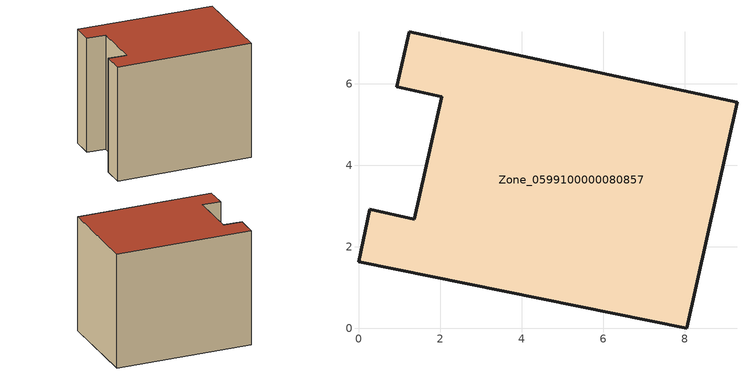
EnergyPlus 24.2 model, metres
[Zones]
Zone_0599100000080857
 floor ground (C_G): 9.28,5.55 8.05,0 0,1.63 0.28,2.92 1.37,2.68 2.04,5.68 0.94,5.93 1.25,7.28 z0
 wall outside (C_F): 8.05,0 9.28,5.55 1.25,7.28 0.94,5.93 2.04,5.68 1.37,2.68 0.28,2.92 0,1.63 8.05,0 z0:6.98
 roof outside (C_R): 0,1.63 8.05,0 9.28,5.55 1.25,7.28 0.94,5.93 2.04,5.68 1.37,2.68 0.28,2.92 z6.98
[BUILDING]
Pand.0599100000080857: North Axis=0; Terrain=City; Loads Convergence Tolerance Value=0.04; Temperature Convergence Tolerance Value=0.4; Solar Distribution=FullExterior; Maximum Number of Warmup Days=25; Minimum Number of Warmup Days=1
[Site:Location]
Rotterdam.The.Hague.AP_ZH_NLD Design_Conditions: Latitude=51.96; Longitude=4.45; Time Zone=1; Elevation=-4.5
[SITE:GROUNDTEMPERATURE:BUILDINGSURFACE]
18, 18, 18, 18, 18, 18, 18, 18, 18, 18, 18, 18
[MATERIAL] Thermal Absorptance=0.9; Solar Absorptance=0.7; Visible Absorptance=0.7
Name | Roughness | Thickness | Conductivity | Density | Specific Heat
G.TI.1946 | MediumSmooth | 0.15 | 1 | 540 | 1210
F.TI.1946 | Rough | 0.3 | 0.857143 | 1920 | 840
R.TI.1946 | MediumRough | 0.2 | 0.1 | 1500 | 1000
[CONSTRUCTION]
C_G: G.TI.1946
C_F: F.TI.1946
C_R: R.TI.1946
[ZONE]
Zone_0599100000080857: Type=1; Multiplier=1; Ceiling Height=Autocalculate; Volume=Autocalculate; Floor Area=autocalculate; Part of Total Floor Area=Yes
[ZONEINFILTRATION:DESIGNFLOWRATE]
Infil_Zone_0599100000080857: Zone or ZoneList or Space or SpaceList=Zone_0599100000080857; Schedule=AlwaysOn; Design Flow Rate Calculation Method=Flow/Area; Flow Rate per Floor Area=0.003; Constant Term Coefficient=1; Temperature Term Coefficient=0; Velocity Term Coefficient=0; Velocity Squared Term Coefficient=0
[HVACTEMPLATE:ZONE:IDEALLOADSAIRSYSTEM]
Zone_0599100000080857: Maximum Heating Supply Air Temperature=50; Minimum Cooling Supply Air Temperature=13; Maximum Heating Supply Air Humidity Ratio=0.0156; Minimum Cooling Supply Air Humidity Ratio=0.0077; Heating Limit=NoLimit; Cooling Limit=NoLimit; Dehumidification Control Type=ConstantSensibleHeatRatio; Cooling Sensible Heat Ratio=0.7; Dehumidification Setpoint=60; Humidification Control Type=None; Humidification Setpoint=30; Outdoor Air Method=None; Outdoor Air Flow Rate per Person=0.00944; Outdoor Air Flow Rate per Zone Floor Area=0; Outdoor Air Flow Rate per Zone=0; Demand Controlled Ventilation Type=None; Outdoor Air Economizer Type=NoEconomizer; Heat Recovery Type=None; Sensible Heat Recovery Effectiveness=0.7; Latent Heat Recovery Effectiveness=0.65
[ZONECONTROL:THERMOSTAT]
ThermostatControl_Zone_0599100000080857: Zone or ZoneList=Zone_0599100000080857; Control Type Schedule=DualSetpointControlType; Control 1=Thermostat_Zone_0599100000080857; Temperature Difference Between Cutout And Setpoint=0
[THERMOSTATSETPOINT:DUALSETPOINT]
Thermostat_Zone_0599100000080857: Heating Setpoint Temperature Schedule=HeatingSetpoint_Zone_0599100000080857; Cooling Setpoint Temperature Schedule=CoolingSetpoint_Zone_0599100000080857
[SCHEDULE:COMPACT]
HeatingSetpoint_Zone_0599100000080857: Through: 12/31, For: AllDays, Until: 24:00, 21
CoolingSetpoint_Zone_0599100000080857: Through: 12/31, For: AllDays, Until: 24:00, 24
DualSetpointControlType: Through: 12/31, For: AllDays, Until: 24:00, 4
AlwaysOn: Through: 12/31, For: AllDays, Until: 24:00, 1
